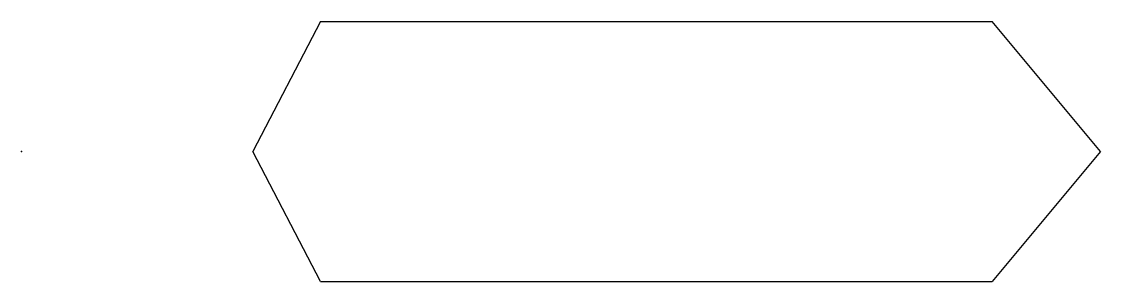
# Model space of a CAD drawing. Header units: millimetres. Extents: x 0 to 1992, y -240 to 240.
import ezdxf

# ---------------------------------------------------------------- set-up
doc = ezdxf.new("R2010")
doc.units = ezdxf.units.MM
doc.header["$MEASUREMENT"] = 0

msp = doc.modelspace()

# ---------------------------------------------------------------- linework, layer by layer
for p, q in [((551.8, 240), (426.8, 0)), ((551.8, 240), (1791.8, 240)), ((1991.8, 0), (1791.8, 240)), ((551.8, -240), (426.8, 0)), ((1991.8, 0), (1791.8, -240)), ((551.8, -240), (1791.8, -240))]:
    msp.add_line(p, q)
msp.add_point((0, 0))

doc.saveas('drawing.dxf')
